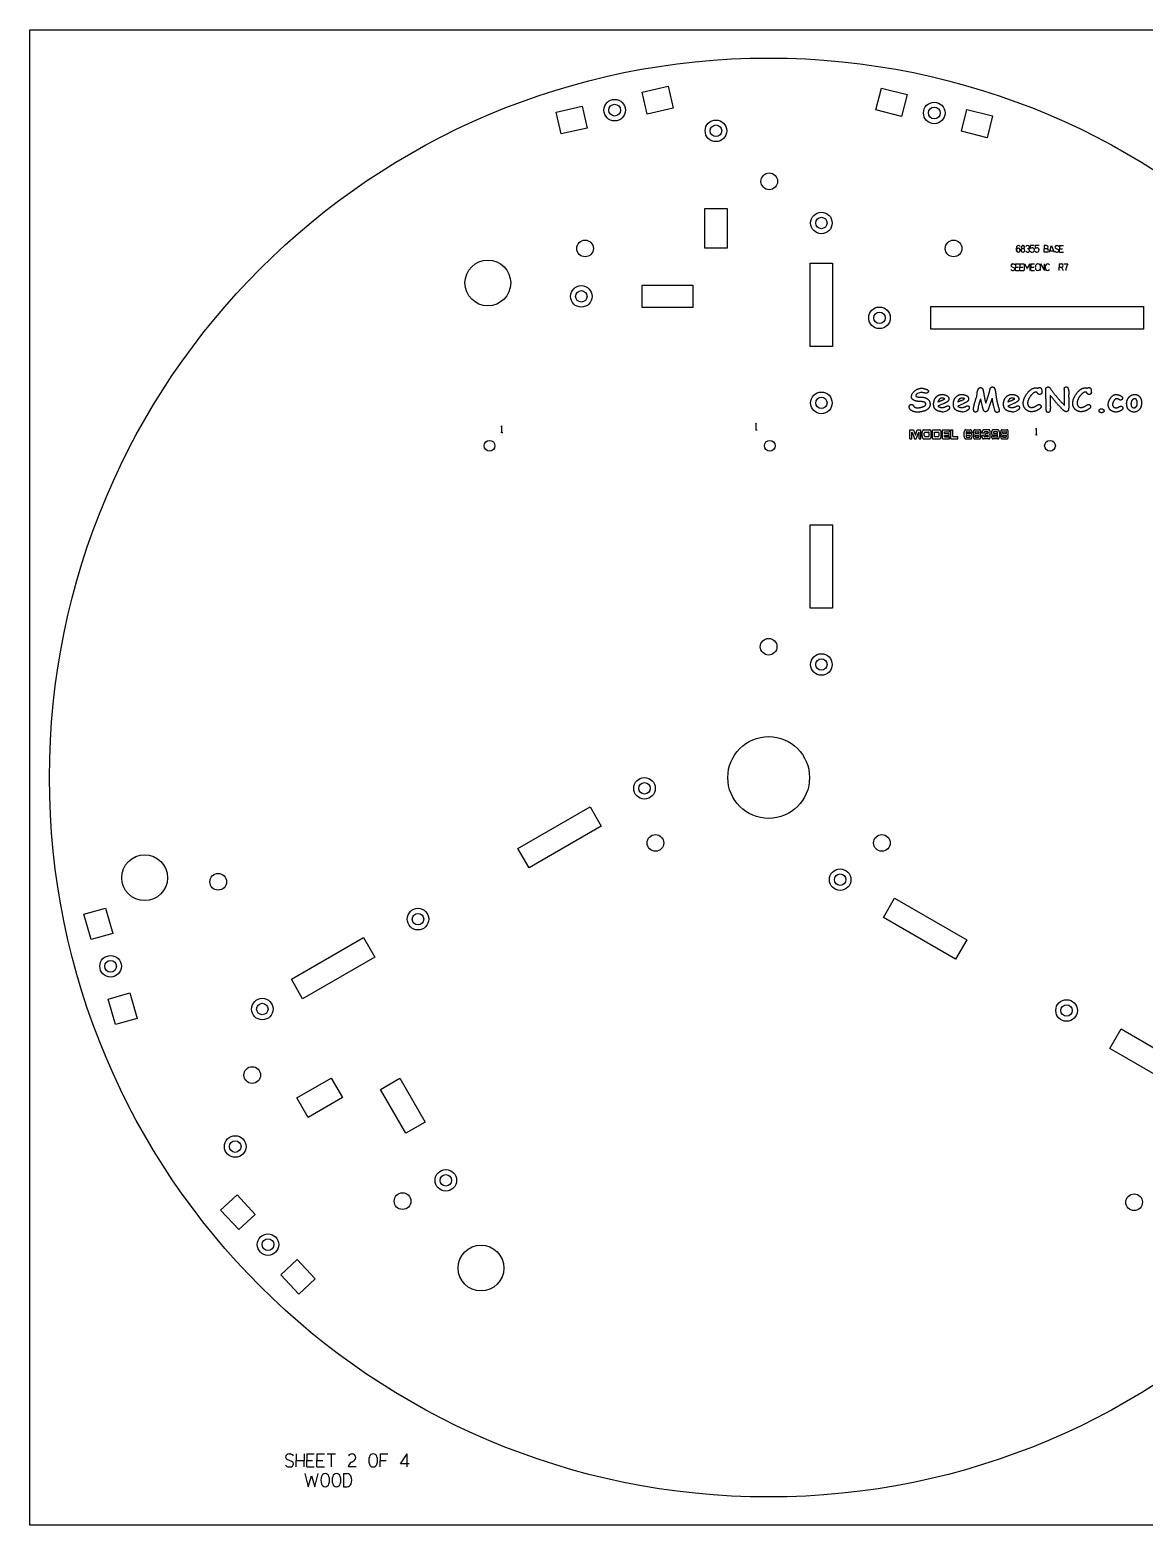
# Model space of a CAD drawing. Header units: inches. Extents: x -1316 to -504, y 192 to 650.
# Drawn here: x -1316.5 to -975.6, y 192.4 to 649.6 of the extents above; entities that cross this region are included whole.
import ezdxf

# ---------------------------------------------------------------- set-up
doc = ezdxf.new("R2010")
doc.units = ezdxf.units.IN
doc.header["$MEASUREMENT"] = 0
doc.linetypes.add('Continuous2', pattern=[0])
for name, color, linetype in [('68343 AND 68344 CARRIAGE AND ARM PLATE', 1, 'Continuous'), ('68351 TABLE', 1, 'Continuous'), ('68355 Base', 1, 'Continuous'), ('68369 Idler Mount', 1, 'Continuous'), ('STOCK OUTLINE', 1, 'Continuous')]:
    doc.layers.add(name, color=color, linetype=linetype)

msp = doc.modelspace()

# ---------------------------------------------------------------- linework, layer by layer
at = {"layer": '68343 AND 68344 CARRIAGE AND ARM PLATE', "color": 3, "linetype": 'Continuous2', "lineweight": -3, "true_color": 0x00ff00}
for p, q in [((-1005.62, 534.49), (-1005.62, 536.16)), ((-1005.62, 533.31), (-1005.62, 534.49)), ((-1172.12, 528.54), (-1172.4, 528.25)), ((-1172.12, 526.54), (-1172.4, 526.54)), ((-1172.12, 526.54), (-1172.12, 528.54)), ((-1172.12, 526.54), (-1171.83, 526.54)), ((-1094.25, 529.36), (-1094.54, 529.07)), ((-1094.25, 527.36), (-1094.54, 527.36)), ((-1094.25, 527.36), (-1094.25, 529.36)), ((-1094.25, 527.36), (-1093.96, 527.36)), ((-1008.57, 527.78), (-1008.86, 527.49)), ((-1008.57, 525.78), (-1008.57, 527.78)), ((-1008.57, 525.78), (-1008.86, 525.78)), ((-1008.57, 525.78), (-1008.29, 525.78))]:
    msp.add_line(p, q, dxfattribs=at)
for centre, radius, start, end in [((-992.64, 539.81), 7.41, 180.253, 184.2984), ((-1043.47, 535.17), 3.57, 93.5806, 113.6084), ((-1015.92, 1355.17), 818.32, 267.98164, 268.06808), ((-938.45, 301.18), 255.14, 112.8775, 113.1366), ((-932.4, 301.18), 255.14, 112.8775, 113.1366), ((-682.03, 478.28), 349.94, 170.0795, 170.3194), ((-1001.65, 541.38), 24.47, 190.8561, 196.9888), ((-917.06, 301.18), 255.14, 112.8775, 113.1366), ((-1034.53, 537.19), 34.57, 2.5647, 3.4212), ((-1068.33, 535.45), 68.39, 359.4503, 0.0577), ((-1373.55, 540.65), 374.94, 359.4818, 359.6006), ((-1037.36, 536.22), 3.37, 269.9802, 294.8401), ((-1031.31, 536.22), 3.37, 269.9802, 294.8401), ((-1027.06, 533.4), 0.757, 179.7339, 214.6815), ((-1007.85, 531.25), 18.77, 170.0588, 173.3985), ((-1015.97, 536.22), 3.37, 269.9802, 294.8401), ((-1004.88, 533.3), 0.731, 179.6864, 216.9698)]:
    msp.add_arc(centre, radius, start, end, dxfattribs=at)
at = {"layer": '68351 TABLE', "color": 3, "linetype": 'Continuous2', "lineweight": -3, "true_color": 0x00ff00}
for p, q in [((-1232.41, 208.15), (-1231.37, 204.15)), ((-1231.37, 204.15), (-1230.34, 207.49)), ((-1230.34, 207.49), (-1229.3, 204.15)), ((-1229.3, 204.15), (-1228.26, 208.15)), ((-1220.54, 208.15), (-1220.54, 204.15)), ((-1220.54, 208.15), (-1219.42, 208.15)), ((-1220.54, 204.15), (-1219.42, 204.15))]:
    msp.add_line(p, q, dxfattribs=at)
at = {"layer": '68351 TABLE', "color": 5, "linetype": 'Continuous2', "lineweight": -3, "true_color": 0x0000ff}
for centre in [(-1175.85, 522.44), (-1090.12, 522.44), (-1004.4, 522.44)]:
    msp.add_circle(centre, 1.65, dxfattribs=at)
at = {"layer": '68351 TABLE', "color": 3, "linetype": 'Continuous2', "lineweight": -3, "true_color": 0x00ff00}
for centre, radius, start, end in [((-1223.9, 206.15), 3.56, 161.2941, 198.7059), ((-1226.13, 206.97), 1.19, 15.902, 164.098), ((-1228.36, 206.15), 3.56, 341.2941, 18.7059), ((-1220.44, 206.15), 3.56, 161.2941, 198.7059), ((-1222.67, 206.97), 1.19, 15.902, 164.098), ((-1224.9, 206.15), 3.56, 341.2941, 18.7059), ((-1219.56, 206.69), 1.47, 24.3868, 84.6174), ((-1221.59, 206.15), 3.56, 341.2941, 18.7059), ((-1226.13, 205.34), 1.19, 195.902, 344.098), ((-1222.67, 205.34), 1.19, 195.902, 344.098), ((-1219.56, 205.62), 1.47, 275.3825, 335.6132)]:
    msp.add_arc(centre, radius, start, end, dxfattribs=at)
at = {"layer": '68355 Base', "color": 5, "linetype": 'Continuous2', "lineweight": -3, "true_color": 0x0000ff}
for p, q in [((-1129.15, 630.55), (-1121.25, 632.37)), ((-1121.25, 632.37), (-1119.71, 625.68)), ((-1057.66, 625.14), (-1056, 631.8)), ((-1056, 631.8), (-1048.14, 629.84)), ((-1127.6, 623.86), (-1129.15, 630.55)), ((-1048.14, 629.84), (-1049.8, 623.18)), ((-1155.45, 624.47), (-1147.56, 626.29)), ((-1153.91, 617.79), (-1155.45, 624.47)), ((-1147.56, 626.29), (-1146.02, 619.61)), ((-1119.71, 625.68), (-1127.6, 623.86)), ((-1049.8, 623.18), (-1057.66, 625.14)), ((-1031.47, 618.61), (-1029.81, 625.27)), ((-1029.81, 625.27), (-1021.95, 623.31)), ((-1021.95, 623.31), (-1023.61, 616.65)), ((-1146.02, 619.61), (-1153.91, 617.79)), ((-1023.61, 616.65), (-1031.47, 618.61)), ((-1110.03, 594.96), (-1103.17, 594.96)), ((-1110.03, 582.86), (-1110.03, 594.96)), ((-1103.17, 594.96), (-1103.17, 582.86)), ((-1103.17, 582.86), (-1110.03, 582.86)), ((-1077.77, 578.31), (-1070.91, 578.31)), ((-1077.77, 552.81), (-1077.77, 578.31)), ((-1070.91, 578.31), (-1070.91, 552.81)), ((-1129.17, 571.56), (-1113.67, 571.56)), ((-1129.17, 564.7), (-1129.17, 571.56)), ((-1113.67, 571.56), (-1113.67, 564.7)), ((-1113.67, 564.7), (-1129.17, 564.7)), ((-1040.91, 565.01), (-975.76, 565.01)), ((-1040.91, 558.15), (-1040.91, 565.01)), ((-975.76, 565.01), (-975.76, 558.15)), ((-975.76, 558.15), (-1040.91, 558.15)), ((-1070.91, 552.81), (-1077.77, 552.81)), ((-1077.77, 498.31), (-1070.91, 498.31)), ((-1077.77, 472.81), (-1077.77, 498.31)), ((-1070.91, 498.31), (-1070.91, 472.81)), ((-1070.91, 472.81), (-1077.77, 472.81)), ((-1167.19, 399.3), (-1145.11, 412.05)), ((-1145.11, 412.05), (-1141.68, 406.11)), ((-1141.68, 406.11), (-1163.76, 393.36)), ((-1163.76, 393.36), (-1167.19, 399.3)), ((-1055.39, 378.18), (-1051.96, 384.12)), ((-1051.96, 384.12), (-1029.88, 371.37)), ((-1299.92, 379.21), (-1293.33, 381.1)), ((-1293.33, 381.1), (-1291.1, 373.32)), ((-1297.69, 371.43), (-1299.92, 379.21)), ((-1033.31, 365.43), (-1055.39, 378.18)), ((-1291.1, 373.32), (-1297.69, 371.43)), ((-1236.48, 359.3), (-1214.39, 372.05)), ((-1214.39, 372.05), (-1210.96, 366.11)), ((-1029.88, 371.37), (-1033.31, 365.43)), ((-1210.96, 366.11), (-1233.05, 353.36)), ((-1233.05, 353.36), (-1236.48, 359.3)), ((-1292.48, 353.26), (-1285.89, 355.15)), ((-1290.25, 345.47), (-1292.48, 353.26)), ((-1285.89, 355.15), (-1283.65, 347.36)), ((-1283.65, 347.36), (-1290.25, 345.47)), ((-986.11, 338.18), (-982.68, 344.12)), ((-982.68, 344.12), (-960.6, 331.37)), ((-964.03, 325.43), (-986.11, 338.18)), ((-1234.77, 323.04), (-1224.29, 329.09)), ((-1224.29, 329.09), (-1220.86, 323.15)), ((-1209.25, 325.65), (-1203.31, 329.08)), ((-1201.5, 312.22), (-1209.25, 325.65)), ((-1203.31, 329.08), (-1195.56, 315.65)), ((-1231.34, 317.1), (-1234.77, 323.04)), ((-1220.86, 323.15), (-1231.34, 317.1)), ((-1195.56, 315.65), (-1201.5, 312.22)), ((-1258.12, 288.68), (-1253.1, 293.36)), ((-1253.1, 293.36), (-1247.57, 287.43)), ((-1252.59, 282.76), (-1258.12, 288.68)), ((-1247.57, 287.43), (-1252.59, 282.76)), ((-1239.7, 268.93), (-1234.68, 273.61)), ((-1234.68, 273.61), (-1229.16, 267.69)), ((-1234.18, 263.01), (-1239.7, 268.93)), ((-1229.16, 267.69), (-1234.18, 263.01))]:
    msp.add_line(p, q, dxfattribs=at)
at = {"layer": '68355 Base', "color": 3, "linetype": 'Continuous2', "lineweight": -3, "true_color": 0x00ff00}
for p, q in [((-1012.73, 583.66), (-1012.6, 583.66)), ((-1012.73, 582.73), (-1012.6, 582.73)), ((-1012.73, 581.66), (-1012.6, 581.66)), ((-1011.35, 581.66), (-1011.22, 581.66)), ((-1011.32, 583.66), (-1011.25, 583.66)), ((-1011.1, 582.66), (-1011.24, 582.66)), ((-1009.22, 583.66), (-1010.43, 583.66)), ((-1010.43, 583.66), (-1010.43, 582.77)), ((-1009.9, 581.66), (-1009.81, 581.66)), ((-1007.75, 583.66), (-1008.96, 583.66)), ((-1008.96, 583.66), (-1008.96, 582.77)), ((-1008.43, 581.66), (-1008.34, 581.66)), ((-1006.14, 583.66), (-1006.14, 582.66)), ((-1005.45, 583.66), (-1006.14, 583.66)), ((-1006.14, 581.66), (-1006.14, 582.66)), ((-1005.4, 582.66), (-1006.14, 582.66)), ((-1005.36, 581.66), (-1006.14, 581.66)), ((-1004.65, 581.66), (-1004.49, 582.09)), ((-1004.49, 582.09), (-1003.9, 583.66)), ((-1004.49, 582.09), (-1003.31, 582.09)), ((-1003.9, 583.66), (-1003.31, 582.09)), ((-1003.31, 582.09), (-1003.15, 581.66)), ((-1002.7, 582.83), (-1001.92, 582.49)), ((-1002.44, 581.66), (-1002.24, 581.66)), ((-1002.38, 583.66), (-1002.22, 583.66)), ((-1001.49, 583.66), (-1000.32, 583.66)), ((-1001.49, 583.66), (-1001.49, 582.66)), ((-1001.49, 582.66), (-1000.58, 582.66)), ((-1001.49, 581.66), (-1001.49, 582.66)), ((-1001.49, 581.66), (-1000.32, 581.66)), ((-1016.19, 577.22), (-1015.4, 576.89)), ((-1015.87, 578.06), (-1015.7, 578.05)), ((-1014.98, 578.05), (-1013.81, 578.05)), ((-1014.98, 578.05), (-1014.98, 577.05)), ((-1014.98, 577.05), (-1014.06, 577.05)), ((-1014.98, 576.05), (-1014.98, 577.05)), ((-1013.59, 578.05), (-1012.42, 578.05)), ((-1013.59, 578.05), (-1013.59, 577.05)), ((-1013.59, 577.05), (-1012.68, 577.05)), ((-1013.59, 576.05), (-1013.59, 577.05)), ((-1012.2, 576.05), (-1012.2, 578.05)), ((-1012.2, 578.05), (-1011.36, 576.64)), ((-1011.36, 576.64), (-1010.52, 578.05)), ((-1010.52, 576.05), (-1010.52, 578.05)), ((-1010.3, 578.05), (-1009.13, 578.05)), ((-1010.3, 578.05), (-1010.3, 577.05)), ((-1010.3, 577.05), (-1009.39, 577.05)), ((-1010.3, 576.05), (-1010.3, 577.05)), ((-1007.34, 576.05), (-1007.34, 578.05)), ((-1007.34, 578.05), (-1006.11, 576.05)), ((-1006.11, 576.05), (-1006.11, 578.05)), ((-1001.61, 578.05), (-1000.88, 578.05)), ((-1001.61, 578.05), (-1001.61, 577.05)), ((-1001.61, 577.05), (-1000.88, 577.05)), ((-1001.61, 576.05), (-1001.61, 577.05)), ((-1000.88, 577.05), (-1000.38, 576.05)), ((-1000.17, 578.05), (-998.97, 578.05)), ((-1015.93, 576.05), (-1015.72, 576.05)), ((-1014.98, 576.05), (-1013.81, 576.05)), ((-1013.59, 576.05), (-1012.42, 576.05)), ((-1010.3, 576.05), (-1009.13, 576.05)), ((-1023.03, 538.64), (-1022.75, 539.76)), ((-1037.06, 535.29), (-1038.7, 534.58)), ((-1031.01, 535.29), (-1032.65, 534.58)), ((-1022.82, 535), (-1023.11, 534.12)), ((-1015.67, 535.29), (-1017.31, 534.58)), ((-1024.77, 533.38), (-1025.05, 534.23)), ((-1021.33, 533.38), (-1021.61, 534.52)), ((-1047.26, 524.53), (-1047.26, 527.33)), ((-1047.26, 527.33), (-1046.15, 527.33)), ((-1046.68, 524.53), (-1046.68, 526.59)), ((-1046.68, 526.59), (-1046.57, 526.59)), ((-1046.57, 526.59), (-1045.84, 524.53)), ((-1046.15, 527.33), (-1045.57, 525.71)), ((-1045.57, 525.71), (-1044.99, 527.33)), ((-1045.31, 524.53), (-1044.57, 526.59)), ((-1044.99, 527.33), (-1043.89, 527.33)), ((-1044.57, 526.59), (-1044.47, 526.59)), ((-1044.47, 524.53), (-1044.47, 526.59)), ((-1043.89, 524.53), (-1043.89, 527.33)), ((-1043.49, 525.27), (-1043.49, 526.59)), ((-1042.96, 527.33), (-1041.28, 527.33)), ((-1042.86, 525.56), (-1042.86, 526.3)), ((-1042.65, 526.59), (-1041.59, 526.59)), ((-1041.38, 525.56), (-1041.38, 526.3)), ((-1040.75, 525.27), (-1040.75, 526.59)), ((-1040.35, 524.53), (-1040.35, 527.33)), ((-1040.35, 527.33), (-1038.25, 527.33)), ((-1039.72, 525.27), (-1039.72, 526.59)), ((-1039.72, 526.59), (-1038.56, 526.59)), ((-1038.35, 525.56), (-1038.35, 526.3)), ((-1037.72, 525.27), (-1037.72, 526.59)), ((-1037.32, 527.33), (-1035.11, 527.33)), ((-1037.32, 524.53), (-1037.32, 527.33)), ((-1036.69, 526.67), (-1035.11, 526.67)), ((-1036.69, 526.23), (-1036.69, 526.67)), ((-1036.69, 526.23), (-1035.22, 526.23)), ((-1035.22, 525.64), (-1035.22, 526.23)), ((-1035.11, 526.67), (-1035.11, 527.33)), ((-1034.71, 527.33), (-1034.08, 527.33)), ((-1034.71, 524.53), (-1034.71, 527.33)), ((-1034.08, 525.27), (-1034.08, 527.33)), ((-1030.66, 525.27), (-1030.66, 526.59)), ((-1030.14, 527.33), (-1028.77, 527.33)), ((-1030.08, 526.52), (-1030.08, 526)), ((-1029.93, 526.74), (-1028.98, 526.74)), ((-1029.87, 526.3), (-1028.77, 526.3)), ((-1028.82, 526.45), (-1028.82, 526.52)), ((-1028.82, 526.45), (-1028.24, 526.45)), ((-1028.24, 526.45), (-1028.24, 526.59)), ((-1027.84, 526.3), (-1027.84, 526.74)), ((-1027.42, 527.33), (-1025.95, 527.33)), ((-1027.26, 526.37), (-1027.26, 526.59)), ((-1027.16, 526.74), (-1026.21, 526.74)), ((-1027.16, 526.23), (-1026.21, 526.23)), ((-1026.1, 526.37), (-1026.1, 526.59)), ((-1025.53, 526.3), (-1025.53, 526.74)), ((-1025.13, 526.3), (-1025.13, 526.74)), ((-1024.55, 526.3), (-1025.13, 526.3)), ((-1023.13, 527.33), (-1024.7, 527.33)), ((-1024.55, 526.3), (-1024.55, 526.52)), ((-1023.39, 526.67), (-1024.44, 526.67)), ((-1023.39, 526.23), (-1024.18, 526.23)), ((-1024.18, 525.64), (-1024.18, 526.23)), ((-1023.28, 526.52), (-1023.28, 526.37)), ((-1022.7, 526.23), (-1022.7, 526.74)), ((-1022.3, 526.59), (-1022.3, 526.3)), ((-1020.41, 527.33), (-1021.78, 527.33)), ((-1021.73, 526.52), (-1021.73, 526.37)), ((-1020.62, 526.74), (-1021.57, 526.74)), ((-1020.62, 526.15), (-1021.57, 526.15)), ((-1020.46, 526.37), (-1020.46, 526.52)), ((-1020.46, 525.34), (-1020.46, 525.86)), ((-1019.88, 526.59), (-1019.88, 525.27)), ((-1019.48, 526.3), (-1019.48, 526.74)), ((-1019.06, 527.33), (-1017.59, 527.33)), ((-1018.9, 526.37), (-1018.9, 526.59)), ((-1018.8, 526.74), (-1017.85, 526.74)), ((-1018.8, 526.23), (-1017.85, 526.23)), ((-1017.75, 526.37), (-1017.75, 526.59)), ((-1017.17, 526.3), (-1017.17, 526.74)), ((-1047.26, 524.53), (-1046.68, 524.53)), ((-1045.84, 524.53), (-1045.31, 524.53)), ((-1044.47, 524.53), (-1043.89, 524.53)), ((-1042.96, 524.53), (-1041.28, 524.53)), ((-1042.65, 525.27), (-1041.59, 525.27)), ((-1040.35, 524.53), (-1038.25, 524.53)), ((-1039.72, 525.27), (-1038.56, 525.27)), ((-1037.32, 524.53), (-1035.11, 524.53)), ((-1036.69, 525.19), (-1036.69, 525.64)), ((-1036.69, 525.64), (-1035.22, 525.64)), ((-1036.69, 525.19), (-1035.11, 525.19)), ((-1035.11, 524.53), (-1035.11, 525.19)), ((-1034.71, 524.53), (-1032.61, 524.53)), ((-1034.08, 525.27), (-1032.61, 525.27)), ((-1032.61, 524.53), (-1032.61, 525.27)), ((-1030.14, 524.53), (-1028.77, 524.53)), ((-1030.08, 525.49), (-1030.08, 525.34)), ((-1029.93, 525.71), (-1028.98, 525.71)), ((-1029.93, 525.12), (-1028.98, 525.12)), ((-1028.82, 525.34), (-1028.82, 525.49)), ((-1028.24, 525.27), (-1028.24, 525.56)), ((-1027.84, 525.56), (-1027.84, 525.12)), ((-1027.42, 524.53), (-1025.95, 524.53)), ((-1027.26, 525.27), (-1027.26, 525.49)), ((-1027.16, 525.64), (-1026.21, 525.64)), ((-1027.16, 525.12), (-1026.21, 525.12)), ((-1026.1, 525.27), (-1026.1, 525.49)), ((-1025.53, 525.12), (-1025.53, 525.56)), ((-1024.55, 525.56), (-1025.13, 525.56)), ((-1025.13, 525.12), (-1025.13, 525.56)), ((-1023.13, 524.53), (-1024.7, 524.53)), ((-1024.55, 525.34), (-1024.55, 525.56)), ((-1023.39, 525.19), (-1024.44, 525.19)), ((-1023.39, 525.64), (-1024.18, 525.64)), ((-1023.28, 525.49), (-1023.28, 525.34)), ((-1022.7, 525.12), (-1022.7, 525.64)), ((-1021.73, 525.42), (-1022.3, 525.42)), ((-1022.3, 525.42), (-1022.3, 525.27)), ((-1020.67, 525.56), (-1021.78, 525.56)), ((-1020.41, 524.53), (-1021.78, 524.53)), ((-1021.73, 525.42), (-1021.73, 525.34)), ((-1020.62, 525.12), (-1021.57, 525.12)), ((-1019.48, 525.56), (-1019.48, 525.12)), ((-1019.06, 524.53), (-1017.59, 524.53)), ((-1018.9, 525.27), (-1018.9, 525.49)), ((-1018.8, 525.64), (-1017.85, 525.64)), ((-1018.8, 525.12), (-1017.85, 525.12)), ((-1017.75, 525.27), (-1017.75, 525.49)), ((-1017.17, 525.12), (-1017.17, 525.56))]:
    msp.add_line(p, q, dxfattribs=at)
at = {"layer": '68355 Base', "color": 1, "linetype": 'Continuous2', "lineweight": -3, "true_color": 0xff0000}
msp.add_circle((-1090.47, 421.01), 220, dxfattribs=at)
at = {"layer": '68355 Base', "color": 3, "linetype": 'Continuous2', "lineweight": -3, "true_color": 0x00ff00}
for centre in [(-1137.58, 625.08), (-1039.81, 624.22), (-1106.6, 618.76), (-1074.34, 590.56), (-1147.77, 568.13), (-1056.57, 561.58), (-1074.34, 535.56), (-1074.34, 455.56), (-1128.46, 417.71), (-1068.61, 389.77), (-1197.74, 377.71), (-1291.79, 363.29), (-1245.37, 350.21), (-999.33, 349.77), (-1253.66, 308.17), (-1189.23, 297.83), (-1243.64, 278.18)]:
    msp.add_circle(centre, 3.3, dxfattribs=at)
at = {"layer": '68355 Base', "color": 5, "linetype": 'Continuous2', "lineweight": -3, "true_color": 0x0000ff}
for centre, radius in [((-1137.58, 625.08), 1.8), ((-1039.81, 624.22), 1.8), ((-1106.6, 618.76), 1.78), ((-1090.27, 603.31), 2.55), ((-1074.34, 590.56), 1.75), ((-1146.65, 582.79), 2.55), ((-1033.89, 582.79), 2.55), ((-1176.37, 572.23), 7), ((-1147.77, 568.13), 1.75), ((-1056.57, 561.58), 1.77), ((-1074.34, 535.56), 1.75), ((-1090.47, 461.01), 2.55), ((-1074.34, 455.56), 1.75), ((-1090.47, 421.01), 12.5), ((-1128.46, 417.71), 1.75), ((-1125.11, 401.01), 2.55), ((-1055.83, 401.01), 2.55), ((-1281.37, 390.36), 7), ((-1258.87, 389.13), 2.55), ((-1068.61, 389.77), 1.75), ((-1197.74, 377.71), 1.75), ((-1291.79, 363.29), 1.8), ((-1245.37, 350.21), 1.75), ((-999.33, 349.77), 1.75), ((-1248.45, 330.04), 2.55), ((-1253.66, 308.17), 1.78), ((-1189.23, 297.83), 1.75), ((-1202.48, 291.47), 2.55), ((-978.66, 291.12), 2.55), ((-1243.64, 278.18), 1.8), ((-1178.47, 271.01), 7)]:
    msp.add_circle(centre, radius, dxfattribs=at)
at = {"layer": '68355 Base', "color": 3, "linetype": 'Continuous2', "lineweight": -3, "true_color": 0x00ff00}
for centre, radius, start, end in [((-1012.94, 582.62), 1.78, 159.2941, 196.7059), ((-1014.07, 582.25), 0.594, 342.2661, 193.7339), ((-1014.07, 582.25), 0.595, 193.902, 342.098), ((-1014.04, 583.07), 0.595, 29.3075, 162.098), ((-1012.73, 582.2), 0.536, 90, 214.6857), ((-1012.73, 583.2), 0.464, 117.5491, 270), ((-1012.73, 582.2), 0.536, 214.6857, 270), ((-1012.73, 583.2), 0.464, 90, 117.5491), ((-1012.6, 583.2), 0.464, 0, 90), ((-1012.6, 583.2), 0.464, 270, 0), ((-1012.6, 582.2), 0.536, 0, 90), ((-1012.6, 582.2), 0.536, 270, 0), ((-1011.35, 582.24), 0.577, 210.2932, 270.0001), ((-1011.32, 583.08), 0.577, 89.9999, 149.7068), ((-1011.25, 583.03), 0.631, 48.8141, 89.9999), ((-1011.22, 582.29), 0.631, 270.0001, 311.1859), ((-1011.18, 583.16), 0.504, 279.0881, 0), ((-1011.15, 582.16), 0.504, 0, 84.185), ((-1011.13, 583.16), 0.457, 0, 48.8141), ((-1011.1, 582.16), 0.457, 311.1859, 0), ((-1009.89, 582.02), 0.923, 87.8471, 125.5576), ((-1009.9, 582.29), 0.636, 213.4333, 228.8141), ((-1009.9, 582.29), 0.636, 228.8141, 270.016), ((-1009.86, 582.19), 0.756, 63.4349, 90), ((-1009.81, 582.29), 0.628, 270.016, 330.2552), ((-1009.79, 582.32), 0.606, 33.6901, 63.4349), ((-1009.83, 582.3), 0.652, 330.2551, 33.6901), ((-1008.43, 582.02), 0.923, 87.8471, 125.5576), ((-1008.43, 582.29), 0.636, 213.4333, 228.8141), ((-1008.43, 582.29), 0.636, 228.8141, 270.016), ((-1008.39, 582.19), 0.756, 63.4349, 90), ((-1008.34, 582.29), 0.628, 270.016, 330.2552), ((-1008.33, 582.32), 0.606, 33.6901, 63.4349), ((-1008.36, 582.3), 0.652, 330.2551, 33.6901), ((-1005.45, 583.16), 0.5, 275.7176, 90), ((-1005.36, 582.16), 0.5, 270, 93.9129), ((-1002.44, 582.24), 0.577, 210.522, 269.4411), ((-1002.39, 583.14), 0.526, 89.2985, 177.3507), ((-1002.48, 583.2), 0.43, 185.1823, 239.3448), ((-1002.23, 582.18), 0.526, 269.4411, 357.3507), ((-1002.22, 583.08), 0.577, 30.522, 89.2985), ((-1002.14, 582.12), 0.43, 5.1822, 59.3448), ((-1015.92, 576.63), 0.577, 210.522, 269.4411), ((-1015.87, 577.53), 0.526, 89.2985, 177.3507), ((-1015.97, 577.59), 0.43, 185.1823, 239.3448), ((-1015.72, 576.58), 0.526, 269.4411, 357.3507), ((-1015.71, 577.48), 0.577, 30.522, 89.2985), ((-1015.62, 576.52), 0.43, 5.1822, 59.3448), ((-1007.13, 577.05), 1.78, 161.2941, 198.7059), ((-1008.15, 577.32), 0.735, 35.68, 155.6132), ((-1008.15, 576.79), 0.735, 204.3868, 324.32), ((-1004.12, 577.05), 1.78, 161.2941, 198.7059), ((-1005.13, 577.32), 0.735, 35.68, 155.6132), ((-1005.13, 576.79), 0.735, 204.3868, 324.32), ((-1000.88, 577.55), 0.5, 269.9912, 90), ((-995.93, 576.05), 3.63, 146.6069, 179.9947)]:
    msp.add_arc(centre, radius, start, end, dxfattribs=at)
for points in [[(-1046.77, 537.47), (-1046.76, 538.44), (-1044.81, 540.05), (-1043.62, 540.05)], [(-1043.62, 540.05), (-1043.17, 540.05), (-1042.48, 539.8)], [(-1042.48, 539.8), (-1041.6, 539.55), (-1041.6, 539.18)], [(-1026.74, 538.57), (-1026.5, 539.57), (-1026.03, 540.25), (-1025.64, 540.25)], [(-1025.64, 540.25), (-1025.22, 540.25), (-1024.98, 539.79)], [(-1024.98, 539.79), (-1024.83, 539.38), (-1024.62, 538.13)], [(-1022.75, 539.76), (-1022.51, 540.46), (-1022, 540.46)], [(-1022, 540.46), (-1021.49, 540.46), (-1021.23, 539.65)], [(-1021.23, 539.65), (-1021.13, 539.3), (-1021.01, 538.44)], [(-1011.21, 538.7), (-1010.01, 540.15), (-1008.78, 540.15)], [(-1008.78, 540.15), (-1008.58, 540.15), (-1008.22, 540.1), (-1008.1, 540.08)], [(-1008.1, 540.08), (-1007.89, 540.25), (-1007.59, 540.25)], [(-1007.59, 540.25), (-1007.1, 540.25), (-1006.99, 539.69)], [(-1006.99, 539.69), (-1006.9, 539.29), (-1006.9, 538.78)], [(-1005.72, 539.69), (-1005.72, 539.99), (-1005.26, 540.46), (-1004.95, 540.46)], [(-1005.66, 537.98), (-1005.66, 538.27), (-1005.72, 539.4), (-1005.72, 539.69)], [(-1004.95, 540.46), (-1004.58, 540.46), (-1004.17, 539.81)], [(-1004.17, 539.81), (-1002.03, 536.74), (-999.94, 534.79)], [(-1000.04, 539.78), (-1000.04, 540.46), (-999.39, 540.46)], [(-999.39, 540.46), (-998.62, 540.46), (-998.62, 538.03)], [(-996.07, 538.7), (-994.88, 540.15), (-993.65, 540.15)], [(-993.65, 540.15), (-993.44, 540.15), (-993.08, 540.1), (-992.96, 540.08)], [(-992.96, 540.08), (-992.75, 540.25), (-992.45, 540.25)], [(-992.45, 540.25), (-991.96, 540.25), (-991.85, 539.69)], [(-991.85, 539.69), (-991.76, 539.29), (-991.76, 538.78)], [(-1047.48, 534.34), (-1047.48, 534.64), (-1047.14, 535.09), (-1046.82, 535.09)], [(-1046.82, 535.09), (-1046.37, 535.09), (-1046.16, 534.63)], [(-1045.91, 536.31), (-1046.82, 536.72), (-1046.77, 537.47)], [(-1044.4, 536), (-1045.23, 536.01), (-1045.91, 536.31)], [(-1044.89, 538.44), (-1045.45, 538.15), (-1045.45, 537.83)], [(-1045.45, 537.83), (-1045.45, 537.64), (-1045.12, 537.42), (-1044.74, 537.36)], [(-1042.96, 535.83), (-1043.3, 535.95), (-1044.4, 536)], [(-1042.29, 538.53), (-1042.52, 538.53), (-1043.46, 538.73), (-1043.69, 538.73)], [(-1043.51, 537.32), (-1042.45, 537.23), (-1041.79, 536.71)], [(-1043.27, 534.39), (-1042.41, 534.71), (-1042.41, 535.11)], [(-1042.41, 535.11), (-1042.41, 535.65), (-1042.96, 535.83)], [(-1041.1, 535.11), (-1041.1, 533.88), (-1042.51, 533.21)], [(-1041.79, 538.75), (-1041.99, 538.53), (-1042.29, 538.53)], [(-1041.6, 539.18), (-1041.6, 538.94), (-1041.79, 538.75)], [(-1041.79, 536.71), (-1041.1, 536.12), (-1041.1, 535.11)], [(-1040.01, 535.11), (-1040.01, 536.33), (-1039.39, 537.16)], [(-1039.25, 533.39), (-1040.01, 534), (-1040.01, 535.11)], [(-1039.39, 537.16), (-1038.68, 538.13), (-1037.47, 538.13)], [(-1037.44, 537.01), (-1037.87, 537.01), (-1038.53, 536.4), (-1038.7, 535.8)], [(-1037.63, 536.25), (-1036.96, 536.55), (-1036.57, 536.82)], [(-1037.47, 538.13), (-1036.64, 538.13), (-1036.11, 537.85)], [(-1036.57, 536.82), (-1036.92, 537.01), (-1037.44, 537.01)], [(-1035.95, 535.82), (-1036.24, 535.63), (-1037.06, 535.29)], [(-1036.11, 537.85), (-1035.35, 537.48), (-1035.35, 536.74)], [(-1035.35, 536.74), (-1035.35, 536.23), (-1035.95, 535.82)], [(-1033.97, 535.11), (-1033.97, 536.33), (-1033.34, 537.16)], [(-1033.2, 533.39), (-1033.97, 534), (-1033.97, 535.11)], [(-1033.34, 537.16), (-1032.63, 538.13), (-1031.42, 538.13)], [(-1031.39, 537.01), (-1031.82, 537.01), (-1032.49, 536.4), (-1032.65, 535.8)], [(-1031.59, 536.25), (-1030.91, 536.55), (-1030.52, 536.82)], [(-1031.42, 538.13), (-1030.59, 538.13), (-1030.06, 537.85)], [(-1030.52, 536.82), (-1030.87, 537.01), (-1031.39, 537.01)], [(-1029.91, 535.82), (-1030.19, 535.63), (-1031.01, 535.29)], [(-1030.06, 537.85), (-1029.3, 537.48), (-1029.3, 536.74)], [(-1029.3, 536.74), (-1029.3, 536.23), (-1029.91, 535.82)], [(-1027.82, 533.4), (-1027.82, 534.19), (-1027.5, 535.29)], [(-1027.5, 535.29), (-1027.05, 536.93), (-1026.99, 537.12)], [(-1025.68, 536.77), (-1025.93, 536.02), (-1026.34, 534.49)], [(-1024.62, 538.13), (-1024.43, 536.87), (-1024.04, 535.45)], [(-1024.04, 535.45), (-1023.51, 536.92), (-1023.03, 538.64)], [(-1022.11, 536.97), (-1022.32, 536.35), (-1022.82, 535)], [(-1021.61, 534.52), (-1021.83, 535.4), (-1022.11, 536.97)], [(-1021.01, 538.44), (-1020.77, 536.36), (-1020.36, 534.91)], [(-1018.62, 535.11), (-1018.62, 536.33), (-1018, 537.16)], [(-1017.86, 533.39), (-1018.62, 534), (-1018.62, 535.11)], [(-1018, 537.16), (-1017.29, 538.13), (-1016.08, 538.13)], [(-1016.05, 537.01), (-1016.48, 537.01), (-1017.15, 536.4), (-1017.31, 535.8)], [(-1016.25, 536.25), (-1015.57, 536.55), (-1015.18, 536.82)], [(-1016.08, 538.13), (-1015.25, 538.13), (-1014.72, 537.85)], [(-1015.18, 536.82), (-1015.53, 537.01), (-1016.05, 537.01)], [(-1014.57, 535.82), (-1014.85, 535.63), (-1015.67, 535.29)], [(-1014.72, 537.85), (-1013.96, 537.48), (-1013.96, 536.74)], [(-1013.96, 536.74), (-1013.96, 536.23), (-1014.57, 535.82)], [(-1012.58, 535.42), (-1012.58, 537.04), (-1011.21, 538.7)], [(-1011.87, 533.62), (-1012.58, 534.4), (-1012.58, 535.42)], [(-1010.19, 537.87), (-1011.26, 536.56), (-1011.26, 535.42)], [(-1011.26, 535.42), (-1011.26, 534.91), (-1010.59, 534.17), (-1010.09, 534.17)], [(-1008.79, 538.84), (-1009.39, 538.84), (-1010.19, 537.87)], [(-1008.4, 538.78), (-1008.48, 538.84), (-1008.79, 538.84)], [(-1008.21, 538.55), (-1008.3, 538.75), (-1008.4, 538.78)], [(-1008.38, 534.83), (-1007.99, 535.09), (-1007.79, 535.09)], [(-1007.58, 538.13), (-1008, 538.13), (-1008.21, 538.55)], [(-1007.79, 535.09), (-1007.5, 535.09), (-1007.3, 534.84)], [(-1007.06, 538.36), (-1007.25, 538.13), (-1007.58, 538.13)], [(-1006.9, 538.78), (-1006.9, 538.56), (-1007.06, 538.36)], [(-1005.62, 536.16), (-1005.62, 536.46), (-1005.66, 537.68), (-1005.66, 537.98)], [(-1004.3, 537.86), (-1004.35, 536.62), (-1004.35, 536.33)], [(-1004.35, 536.33), (-1004.35, 535.95), (-1004.3, 534.42), (-1004.3, 534.03)], [(-1000.2, 533.21), (-1002.02, 534.89), (-1004.3, 537.86)], [(-999.94, 535.52), (-999.94, 537.88), (-999.99, 538.74)], [(-998.62, 537.26), (-998.68, 534.82), (-998.68, 534.21)], [(-997.44, 535.42), (-997.44, 537.04), (-996.07, 538.7)], [(-996.73, 533.62), (-997.44, 534.4), (-997.44, 535.42)], [(-995.05, 537.87), (-996.12, 536.56), (-996.12, 535.42)], [(-996.12, 535.42), (-996.12, 534.91), (-995.45, 534.17), (-994.95, 534.17)], [(-993.65, 538.84), (-994.25, 538.84), (-995.05, 537.87)], [(-993.26, 538.78), (-993.34, 538.84), (-993.65, 538.84)], [(-993.07, 538.55), (-993.17, 538.75), (-993.26, 538.78)], [(-993.24, 534.83), (-992.85, 535.09), (-992.66, 535.09)], [(-992.44, 538.13), (-992.86, 538.13), (-993.07, 538.55)], [(-992.66, 535.09), (-992.36, 535.09), (-992.16, 534.84)], [(-991.92, 538.36), (-992.11, 538.13), (-992.44, 538.13)], [(-991.76, 538.78), (-991.76, 538.56), (-991.92, 538.36)], [(-986.59, 535), (-986.59, 535.94), (-985.95, 536.95)], [(-985.86, 533.32), (-986.59, 533.98), (-986.59, 535)], [(-985.95, 536.95), (-985.17, 538.13), (-984.2, 538.13)], [(-984.91, 536.13), (-985.27, 535.5), (-985.27, 535.02)], [(-985.27, 535.02), (-985.27, 534.58), (-984.94, 534.31)], [(-984.13, 536.81), (-984.5, 536.81), (-984.91, 536.13)], [(-984.2, 538.13), (-983.71, 538.13), (-983.03, 537.84)], [(-982.82, 536.4), (-983.02, 536.4), (-983.59, 536.81), (-984.13, 536.81)], [(-983.03, 537.84), (-982.23, 537.47), (-982.23, 537.03)], [(-982.4, 536.61), (-982.58, 536.4), (-982.82, 536.4)], [(-982.23, 537.03), (-982.23, 536.77), (-982.4, 536.61)], [(-980.95, 535.19), (-981, 536.25), (-980.4, 537.12)], [(-980.23, 533.37), (-980.92, 534.03), (-980.95, 535.19)], [(-980.4, 537.12), (-979.68, 538.13), (-978.39, 538.13)], [(-979.38, 536.25), (-979.63, 535.81), (-979.63, 535.2)], [(-979.63, 535.2), (-979.63, 534.61), (-979.32, 534.3)], [(-978.49, 536.81), (-979.06, 536.81), (-979.38, 536.25)], [(-977.7, 535.23), (-977.66, 536.77), (-978.49, 536.81)], [(-978.39, 538.13), (-977.46, 538.13), (-976.89, 537.33)], [(-978.08, 534.33), (-977.75, 534.69), (-977.7, 535.23)], [(-976.39, 535.59), (-976.39, 534.43), (-976.98, 533.62)], [(-976.89, 537.33), (-976.39, 536.63), (-976.39, 535.59)], [(-1046.92, 533.29), (-1047.48, 533.77), (-1047.48, 534.34)], [(-1045, 532.75), (-1046.22, 532.75), (-1046.92, 533.29)], [(-1046.16, 534.63), (-1045.91, 534.07), (-1044.91, 534.07)], [(-1042.51, 533.21), (-1043.6, 532.75), (-1045, 532.75)], [(-1044.91, 534.07), (-1044.07, 534.07), (-1043.27, 534.39)], [(-1037.36, 532.86), (-1038.49, 532.86), (-1039.25, 533.39)], [(-1038.7, 534.58), (-1038.48, 534.38), (-1037.84, 534.17), (-1037.42, 534.17)], [(-1037.42, 534.17), (-1036.75, 534.17), (-1036.32, 534.42)], [(-1036.32, 534.42), (-1035.92, 534.68), (-1035.65, 534.68)], [(-1035.15, 534.12), (-1035.15, 533.52), (-1035.95, 533.17)], [(-1035.65, 534.68), (-1035.15, 534.68), (-1035.15, 534.12)], [(-1031.31, 532.86), (-1032.44, 532.86), (-1033.2, 533.39)], [(-1032.65, 534.58), (-1032.43, 534.38), (-1031.79, 534.17), (-1031.37, 534.17)], [(-1031.37, 534.17), (-1030.7, 534.17), (-1030.27, 534.42)], [(-1030.27, 534.42), (-1029.87, 534.68), (-1029.6, 534.68)], [(-1029.1, 534.12), (-1029.1, 533.52), (-1029.9, 533.17)], [(-1029.6, 534.68), (-1029.1, 534.68), (-1029.1, 534.12)], [(-1027.19, 532.75), (-1027.49, 532.75), (-1027.68, 532.97)], [(-1026.5, 533.4), (-1026.69, 532.75), (-1027.19, 532.75)], [(-1024.14, 532.86), (-1024.56, 532.86), (-1024.77, 533.38)], [(-1023.46, 533.28), (-1023.72, 532.86), (-1024.14, 532.86)], [(-1023.11, 534.12), (-1023.3, 533.61), (-1023.46, 533.28)], [(-1020.6, 532.65), (-1021.1, 532.65), (-1021.33, 533.38)], [(-1020.16, 532.8), (-1020.36, 532.65), (-1020.6, 532.65)], [(-1020.36, 534.91), (-1019.91, 533.41), (-1019.91, 533.29)], [(-1019.91, 533.29), (-1019.91, 533), (-1020.16, 532.8)], [(-1015.97, 532.86), (-1017.1, 532.86), (-1017.86, 533.39)], [(-1017.31, 534.58), (-1017.09, 534.38), (-1016.45, 534.17), (-1016.03, 534.17)], [(-1016.03, 534.17), (-1015.36, 534.17), (-1014.93, 534.42)], [(-1014.93, 534.42), (-1014.53, 534.68), (-1014.26, 534.68)], [(-1013.76, 534.12), (-1013.76, 533.52), (-1014.56, 533.17)], [(-1014.26, 534.68), (-1013.76, 534.68), (-1013.76, 534.12)], [(-1010.04, 532.86), (-1011.13, 532.86), (-1011.87, 533.62)], [(-1010.09, 534.17), (-1009.6, 534.17), (-1009.1, 534.4)], [(-1007.37, 533.92), (-1008.69, 532.86), (-1010.04, 532.86)], [(-1009.1, 534.4), (-1008.92, 534.49), (-1008.38, 534.83)], [(-1007.1, 534.41), (-1007.1, 534.13), (-1007.37, 533.92)], [(-1007.3, 534.84), (-1007.1, 534.68), (-1007.1, 534.41)], [(-1004.96, 532.65), (-1005.27, 532.65), (-1005.47, 532.86)], [(-1004.3, 534.03), (-1004.3, 532.65), (-1004.96, 532.65)], [(-999.43, 532.86), (-999.78, 532.86), (-1000.2, 533.21)], [(-998.76, 533.47), (-998.86, 532.86), (-999.43, 532.86)], [(-998.68, 534.21), (-998.68, 533.99), (-998.76, 533.47)], [(-994.9, 532.86), (-996, 532.86), (-996.73, 533.62)], [(-994.95, 534.17), (-994.46, 534.17), (-993.97, 534.4)], [(-992.23, 533.92), (-993.55, 532.86), (-994.9, 532.86)], [(-993.97, 534.4), (-993.78, 534.49), (-993.24, 534.83)], [(-991.97, 534.41), (-991.97, 534.13), (-992.23, 533.92)], [(-992.16, 534.84), (-991.97, 534.68), (-991.97, 534.41)], [(-989.4, 533.12), (-989.4, 533.38), (-988.96, 533.77), (-988.65, 533.77)], [(-988.65, 532.55), (-988.96, 532.55), (-989.4, 532.9), (-989.4, 533.12)], [(-988.65, 533.77), (-988.33, 533.77), (-987.87, 533.39), (-987.87, 533.12)], [(-987.87, 533.12), (-987.87, 532.9), (-988.34, 532.55), (-988.65, 532.55)], [(-984.12, 532.75), (-985.15, 532.75), (-985.86, 533.32)], [(-984.94, 534.31), (-984.62, 534.07), (-984.05, 534.07)], [(-982.94, 533.09), (-983.69, 532.75), (-984.12, 532.75)], [(-984.05, 534.07), (-983.75, 534.07), (-982.88, 534.58), (-982.73, 534.58)], [(-982.13, 533.9), (-982.13, 533.5), (-982.94, 533.09)], [(-982.73, 534.58), (-982.5, 534.58), (-982.13, 534.17), (-982.13, 533.9)], [(-978.76, 532.75), (-979.61, 532.75), (-980.23, 533.37)], [(-979.32, 534.3), (-979.09, 534.07), (-978.77, 534.07)], [(-978.77, 534.07), (-978.37, 534.07), (-978.08, 534.33)], [(-976.98, 533.62), (-977.65, 532.75), (-978.76, 532.75)]]:
    msp.add_open_spline(points, degree=2, dxfattribs=at)
for points, weights in [([(-1042.96, 527.33), (-1043.49, 527.33), (-1043.49, 526.59)], [1, 0.707106765732, 1]), ([(-1042.65, 526.59), (-1042.86, 526.59), (-1042.86, 526.3)], [1, 0.707106765732, 1]), ([(-1041.38, 526.3), (-1041.38, 526.59), (-1041.59, 526.59)], [1, 0.707106765732, 1]), ([(-1040.75, 526.59), (-1040.75, 527.33), (-1041.28, 527.33)], [1, 0.707106765732, 1]), ([(-1038.35, 526.3), (-1038.35, 526.59), (-1038.56, 526.59)], [1, 0.707106765732, 1]), ([(-1037.72, 526.59), (-1037.72, 527.33), (-1038.25, 527.33)], [1, 0.707106765732, 1]), ([(-1030.14, 527.33), (-1030.66, 527.33), (-1030.66, 526.59)], [1, 0.707106765732, 1]), ([(-1029.93, 526.74), (-1030.08, 526.74), (-1030.08, 526.52)], [1, 0.707106765732, 1]), ([(-1029.87, 526.3), (-1030.08, 526.3), (-1030.08, 526)], [1, 0.707106765732, 1]), ([(-1028.82, 526.52), (-1028.82, 526.74), (-1028.98, 526.74)], [1, 0.707106512851, 1]), ([(-1028.24, 526.59), (-1028.24, 527.33), (-1028.77, 527.33)], [1, 0.707106765732, 1]), ([(-1028.24, 525.56), (-1028.24, 526.3), (-1028.77, 526.3)], [1, 0.707106765732, 1]), ([(-1027.42, 527.33), (-1027.84, 527.33), (-1027.84, 526.74)], [1, 0.707106765732, 1]), ([(-1027.84, 526.3), (-1027.84, 525.93), (-1027.58, 525.93)], [1, 0.707106639292, 1]), ([(-1027.58, 525.93), (-1027.84, 525.93), (-1027.84, 525.56)], [1, 0.707106765732, 1]), ([(-1027.16, 526.74), (-1027.26, 526.74), (-1027.26, 526.59)], [1, 0.707106765732, 1]), ([(-1027.26, 526.37), (-1027.26, 526.23), (-1027.16, 526.23)], [1, 0.707106765732, 1]), ([(-1026.1, 526.59), (-1026.1, 526.74), (-1026.21, 526.74)], [1, 0.707106765732, 1]), ([(-1026.21, 526.23), (-1026.1, 526.23), (-1026.1, 526.37)], [1, 0.707106765732, 1]), ([(-1025.53, 526.74), (-1025.53, 527.33), (-1025.95, 527.33)], [1, 0.707106597145, 1]), ([(-1025.79, 525.93), (-1025.53, 525.93), (-1025.53, 526.3)], [1, 0.707106597145, 1]), ([(-1025.53, 525.56), (-1025.53, 525.93), (-1025.79, 525.93)], [1, 0.707106765732, 1]), ([(-1024.7, 527.33), (-1025.13, 527.33), (-1025.13, 526.74)], [1, 0.707106765732, 1]), ([(-1024.44, 526.67), (-1024.55, 526.67), (-1024.55, 526.52)], [1, 0.70710625997, 1]), ([(-1023.28, 526.52), (-1023.28, 526.67), (-1023.39, 526.67)], [1, 0.707106765732, 1]), ([(-1023.39, 526.23), (-1023.28, 526.23), (-1023.28, 526.37)], [1, 0.707106765732, 1]), ([(-1022.7, 526.74), (-1022.7, 527.33), (-1023.13, 527.33)], [1, 0.707106892173, 1]), ([(-1022.91, 525.93), (-1022.7, 525.93), (-1022.7, 526.23)], [1, 0.707106765732, 1]), ([(-1022.7, 525.64), (-1022.7, 525.93), (-1022.91, 525.93)], [1, 0.707106597145, 1]), ([(-1021.78, 527.33), (-1022.3, 527.33), (-1022.3, 526.59)], [1, 0.707106765732, 1]), ([(-1022.3, 526.3), (-1022.3, 525.56), (-1021.78, 525.56)], [1, 0.707106765732, 1]), ([(-1021.57, 526.74), (-1021.73, 526.74), (-1021.73, 526.52)], [1, 0.707106765732, 1]), ([(-1021.73, 526.37), (-1021.73, 526.15), (-1021.57, 526.15)], [1, 0.707106765732, 1]), ([(-1020.67, 525.56), (-1020.46, 525.56), (-1020.46, 525.86)], [1, 0.707106765732, 1]), ([(-1020.46, 526.52), (-1020.46, 526.74), (-1020.62, 526.74)], [1, 0.707106765732, 1]), ([(-1020.62, 526.15), (-1020.46, 526.15), (-1020.46, 526.37)], [1, 0.707106765732, 1]), ([(-1019.88, 526.59), (-1019.88, 527.33), (-1020.41, 527.33)], [1, 0.707106807879, 1]), ([(-1019.06, 527.33), (-1019.48, 527.33), (-1019.48, 526.74)], [1, 0.707106765732, 1]), ([(-1019.48, 526.3), (-1019.48, 525.93), (-1019.22, 525.93)], [1, 0.707106639292, 1]), ([(-1019.22, 525.93), (-1019.48, 525.93), (-1019.48, 525.56)], [1, 0.707106765732, 1]), ([(-1018.8, 526.74), (-1018.9, 526.74), (-1018.9, 526.59)], [1, 0.707106765732, 1]), ([(-1018.9, 526.37), (-1018.9, 526.23), (-1018.8, 526.23)], [1, 0.707106765732, 1]), ([(-1017.75, 526.59), (-1017.75, 526.74), (-1017.85, 526.74)], [1, 0.707106765732, 1]), ([(-1017.85, 526.23), (-1017.75, 526.23), (-1017.75, 526.37)], [1, 0.707106765732, 1]), ([(-1017.17, 526.74), (-1017.17, 527.33), (-1017.59, 527.33)], [1, 0.707106597145, 1]), ([(-1017.43, 525.93), (-1017.17, 525.93), (-1017.17, 526.3)], [1, 0.707106597145, 1]), ([(-1017.17, 525.56), (-1017.17, 525.93), (-1017.43, 525.93)], [1, 0.707106765732, 1]), ([(-1043.49, 525.27), (-1043.49, 524.53), (-1042.96, 524.53)], [1, 0.707106765732, 1]), ([(-1042.86, 525.56), (-1042.86, 525.27), (-1042.65, 525.27)], [1, 0.707106765732, 1]), ([(-1041.59, 525.27), (-1041.38, 525.27), (-1041.38, 525.56)], [1, 0.707106765732, 1]), ([(-1041.28, 524.53), (-1040.75, 524.53), (-1040.75, 525.27)], [1, 0.70710693432, 1]), ([(-1038.56, 525.27), (-1038.35, 525.27), (-1038.35, 525.56)], [1, 0.70710693432, 1]), ([(-1038.25, 524.53), (-1037.72, 524.53), (-1037.72, 525.27)], [1, 0.707106765732, 1]), ([(-1030.66, 525.27), (-1030.66, 524.53), (-1030.14, 524.53)], [1, 0.707106807879, 1]), ([(-1029.93, 525.71), (-1030.08, 525.71), (-1030.08, 525.49)], [1, 0.707106765732, 1]), ([(-1030.08, 525.34), (-1030.08, 525.12), (-1029.93, 525.12)], [1, 0.707106765732, 1]), ([(-1028.82, 525.49), (-1028.82, 525.71), (-1028.98, 525.71)], [1, 0.707106765732, 1]), ([(-1028.98, 525.12), (-1028.82, 525.12), (-1028.82, 525.34)], [1, 0.707106765732, 1]), ([(-1028.77, 524.53), (-1028.24, 524.53), (-1028.24, 525.27)], [1, 0.707106765732, 1]), ([(-1027.84, 525.12), (-1027.84, 524.53), (-1027.42, 524.53)], [1, 0.707106765732, 1]), ([(-1027.16, 525.64), (-1027.26, 525.64), (-1027.26, 525.49)], [1, 0.707106765732, 1]), ([(-1027.26, 525.27), (-1027.26, 525.12), (-1027.16, 525.12)], [1, 0.707106765732, 1]), ([(-1026.1, 525.49), (-1026.1, 525.64), (-1026.21, 525.64)], [1, 0.707106765732, 1]), ([(-1026.21, 525.12), (-1026.1, 525.12), (-1026.1, 525.27)], [1, 0.707106765732, 1]), ([(-1025.95, 524.53), (-1025.53, 524.53), (-1025.53, 525.12)], [1, 0.70710693432, 1]), ([(-1025.13, 525.12), (-1025.13, 524.53), (-1024.7, 524.53)], [1, 0.707106807879, 1]), ([(-1024.55, 525.34), (-1024.55, 525.19), (-1024.44, 525.19)], [1, 0.707106597145, 1]), ([(-1023.28, 525.49), (-1023.28, 525.64), (-1023.39, 525.64)], [1, 0.707106765732, 1]), ([(-1023.39, 525.19), (-1023.28, 525.19), (-1023.28, 525.34)], [1, 0.707106765732, 1]), ([(-1023.13, 524.53), (-1022.7, 524.53), (-1022.7, 525.12)], [1, 0.70710693432, 1]), ([(-1022.3, 525.27), (-1022.3, 524.53), (-1021.78, 524.53)], [1, 0.707106765732, 1]), ([(-1021.73, 525.34), (-1021.73, 525.12), (-1021.57, 525.12)], [1, 0.707106512851, 1]), ([(-1020.62, 525.12), (-1020.46, 525.12), (-1020.46, 525.34)], [1, 0.707106765732, 1]), ([(-1020.41, 524.53), (-1019.88, 524.53), (-1019.88, 525.27)], [1, 0.707106765732, 1]), ([(-1019.48, 525.12), (-1019.48, 524.53), (-1019.06, 524.53)], [1, 0.707106765732, 1]), ([(-1018.8, 525.64), (-1018.9, 525.64), (-1018.9, 525.49)], [1, 0.707106765732, 1]), ([(-1018.9, 525.27), (-1018.9, 525.12), (-1018.8, 525.12)], [1, 0.707106765732, 1]), ([(-1017.75, 525.49), (-1017.75, 525.64), (-1017.85, 525.64)], [1, 0.707106765732, 1]), ([(-1017.85, 525.12), (-1017.75, 525.12), (-1017.75, 525.27)], [1, 0.707106765732, 1]), ([(-1017.59, 524.53), (-1017.17, 524.53), (-1017.17, 525.12)], [1, 0.70710693432, 1])]:
    msp.add_rational_spline(points, weights, degree=2, dxfattribs=at)
at = {"layer": '68369 Idler Mount', "color": 3, "linetype": 'Continuous2', "lineweight": -3, "true_color": 0x00ff00}
for p, q in [((-1237.82, 212.53), (-1236.25, 211.85)), ((-1237.18, 214.19), (-1236.85, 214.19)), ((-1235.03, 214.19), (-1235.03, 212.19)), ((-1235.03, 212.19), (-1232.6, 212.19)), ((-1235.03, 210.19), (-1235.03, 212.19)), ((-1232.6, 214.19), (-1232.6, 212.19)), ((-1232.6, 210.19), (-1232.6, 212.19)), ((-1231.8, 214.19), (-1229.46, 214.19)), ((-1231.8, 214.19), (-1231.8, 212.19)), ((-1231.8, 212.19), (-1229.97, 212.19)), ((-1231.8, 210.19), (-1231.8, 212.19)), ((-1228.66, 214.19), (-1226.31, 214.19)), ((-1228.66, 214.19), (-1228.66, 212.19)), ((-1228.66, 212.19), (-1226.83, 212.19)), ((-1228.66, 210.19), (-1228.66, 212.19)), ((-1225.51, 214.19), (-1224.23, 214.19)), ((-1224.23, 210.19), (-1224.23, 214.19)), ((-1224.23, 214.19), (-1222.96, 214.19)), ((-1217.99, 214.19), (-1217.91, 214.19)), ((-1209.33, 214.19), (-1206.98, 214.19)), ((-1209.33, 214.19), (-1209.33, 212.19)), ((-1209.33, 212.19), (-1207.5, 212.19)), ((-1209.33, 210.19), (-1209.33, 212.19)), ((-1203.1, 211.13), (-1201.03, 214.19)), ((-1200.44, 211.13), (-1203.1, 211.13)), ((-1201.03, 210.19), (-1201.03, 214.19)), ((-1237.3, 210.19), (-1236.89, 210.18)), ((-1231.8, 210.19), (-1229.46, 210.19)), ((-1228.66, 210.19), (-1226.31, 210.19)), ((-1216.68, 210.19), (-1219.07, 210.19))]:
    msp.add_line(p, q, dxfattribs=at)
for centre, radius, start, end in [((-1237.29, 211.34), 1.15, 210.522, 269.4411), ((-1237.19, 213.14), 1.05, 89.2985, 177.3507), ((-1237.39, 213.27), 0.86, 185.1823, 239.3448), ((-1236.88, 211.24), 1.05, 269.4411, 357.3507), ((-1236.87, 213.04), 1.15, 30.522, 89.2985), ((-1236.69, 211.11), 0.86, 5.1822, 59.3448), ((-1217.16, 209.92), 1.93, 118.7445, 172.045), ((-1217.99, 213.05), 1.14, 90, 150), ((-1223.24, 219.58), 9.49, 302.8689, 310.6146), ((-1217.91, 213.05), 1.14, 2.576, 90), ((-1217.91, 213.15), 1.14, 317.7751, 357.4242), ((-1209.23, 212.19), 3.56, 161.2941, 198.7059), ((-1211.46, 213.01), 1.19, 15.902, 164.098), ((-1211.46, 211.37), 1.19, 195.902, 344.098), ((-1213.69, 212.19), 3.56, 341.2941, 18.7059)]:
    msp.add_arc(centre, radius, start, end, dxfattribs=at)
at = {"layer": 'STOCK OUTLINE', "color": 2, "linetype": 'Continuous2', "lineweight": -3, "true_color": 0xffff00}
for p, q in [((-1316.47, 649.61), (-503.67, 649.61)), ((-1316.47, 192.41), (-1316.47, 649.61)), ((-503.67, 192.41), (-1316.47, 192.41))]:
    msp.add_line(p, q, dxfattribs=at)

doc.saveas('drawing.dxf')
